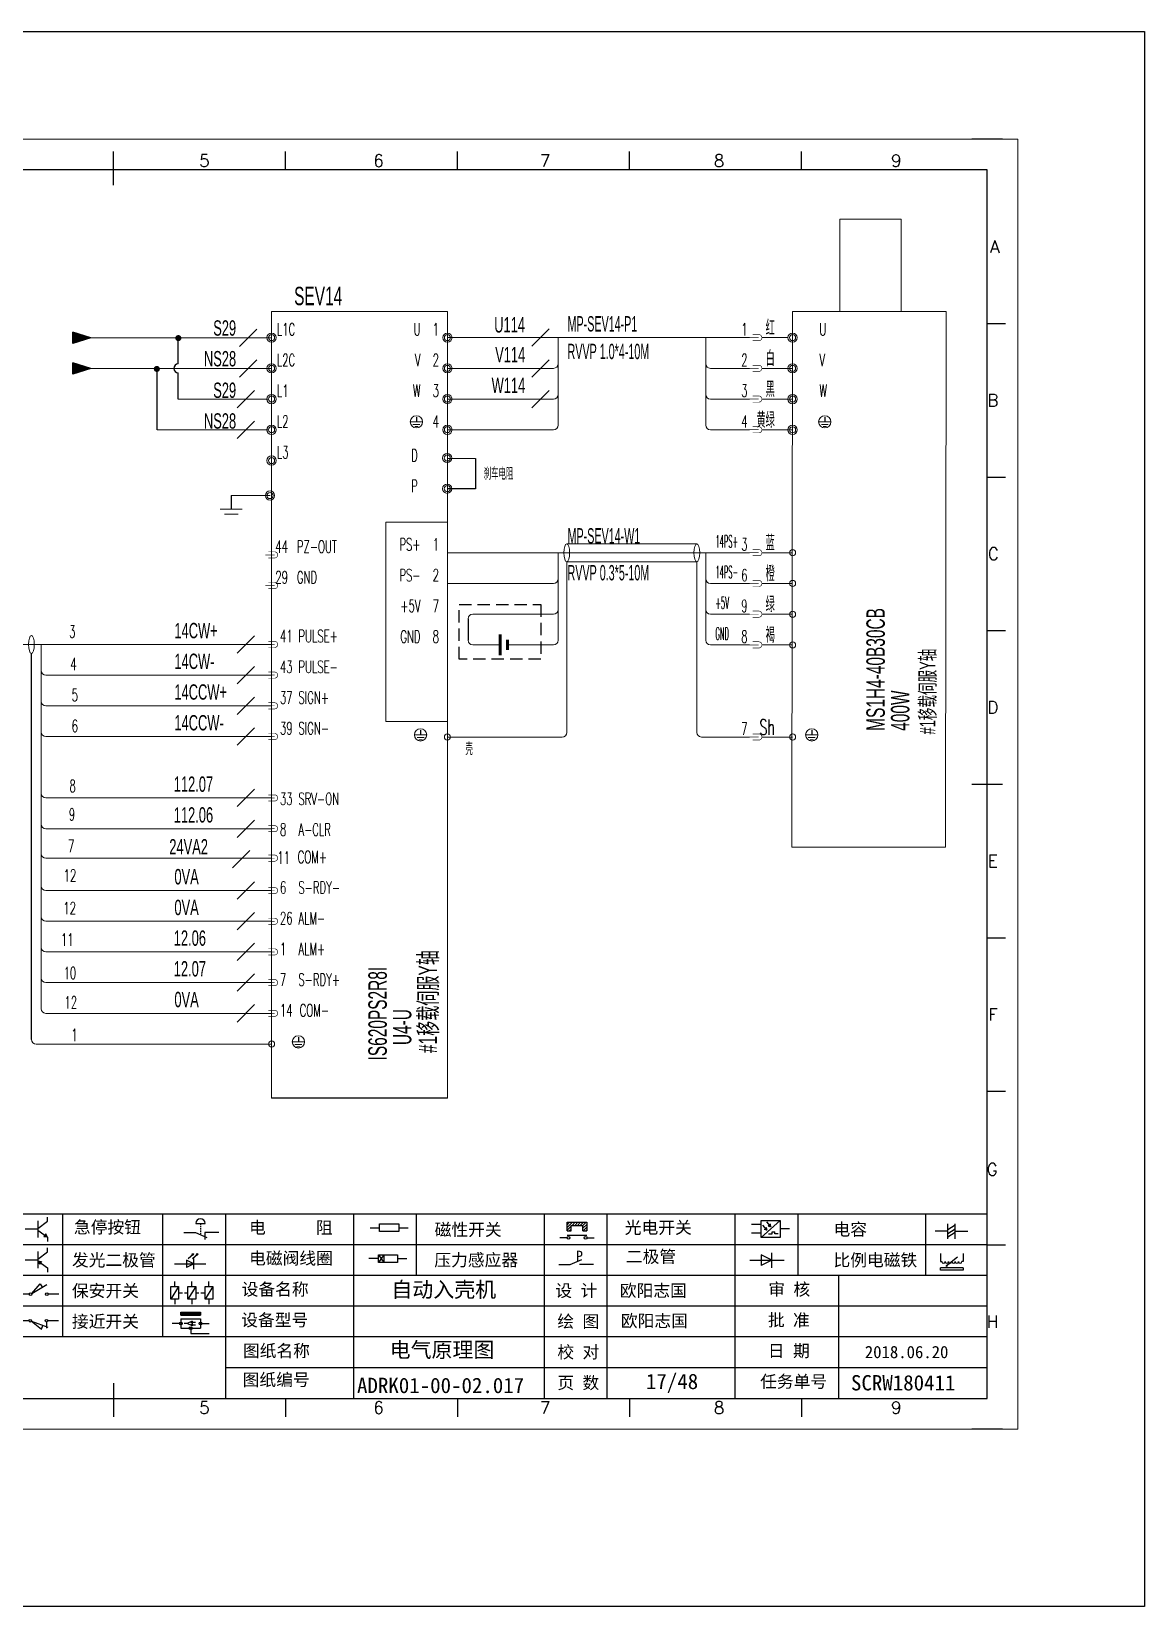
# Model space of a CAD drawing. Header units: millimetres. Extents: x 336 to 12810, y -1577 to 4105.
# Drawn here: x 9997.1 to 10178.3, y -364.4 to -108 of the extents above; entities that cross this region are included whole.
import ezdxf
from ezdxf.enums import TextEntityAlignment as Align

# ---------------------------------------------------------------- set-up
doc = ezdxf.new("R2010")
doc.units = ezdxf.units.MM
doc.linetypes.add('DASHED', pattern=[0.75, 0.5, -0.25])
doc.layers.add('AE_BOR', color=1, linetype='Continuous')
doc.layers.add('Dimension', color=3, linetype='Continuous', lineweight=13)
doc.styles.get("Standard").update_dxf_attribs({"font": ''})
doc.styles.add('WD', font='romans.shx', dxfattribs={"width": 0.8, "bigfont": 'gbcbig.shx'})
doc.styles.add('样式 8', font='arial.ttf', dxfattribs={"width": 0.6, "height": 2.5})
doc.styles.add('汉字', font='')
doc.styles.get('Standard').set_extended_font_data('SimSun')
doc.styles.get('汉字').set_extended_font_data('新宋体')

# ---------------------------------------------------------------- blocks, each defined once
blk = doc.blocks.new('磁性开关')
at = {"linetype": 'ByBlock'}
h = blk.add_hatch(dxfattribs=at)
h.set_pattern_fill('ANSI31', color=256, scale=0.1, style=0)
h.paths.add_polyline_path([(-1910.88, -776.69), (-1910.88, -775.29), (-1907.69, -775.29), (-1907.69, -776.69), (-1908.31, -776.69), (-1908.31, -775.79), (-1910.25, -775.79), (-1910.25, -776.69)])
for p, q in [((-1910.88, -776.69), (-1910.88, -775.29)), ((-1910.88, -775.29), (-1907.69, -775.29)), ((-1910.88, -776.69), (-1910.25, -776.69)), ((-1910.25, -776.69), (-1910.25, -775.79)), ((-1910.25, -775.79), (-1908.31, -775.79)), ((-1908.31, -776.69), (-1908.31, -775.79)), ((-1908.31, -776.69), (-1907.69, -776.69)), ((-1907.69, -775.29), (-1907.69, -776.69)), ((-1910.91, -777.81), (-1912.09, -777.81)), ((-1910.88, -777.39), (-1907.69, -777.39)), ((-1907.66, -777.81), (-1906.48, -777.81))]:
    blk.add_line(p, q, dxfattribs=at)
for centre in [(-1910.68, -777.81), (-1907.88, -777.81)]:
    blk.add_circle(centre, 0.225, dxfattribs=at)
blk = doc.blocks.new('光电开关')
at = {"linetype": 'ByBlock'}
h = blk.add_hatch(dxfattribs=at)
h.set_pattern_fill('ANSI31', color=256, scale=0.01, style=0)
h.set_pattern_definition([(45, (0.172267, 0), (-0.0224506403, 0.0224506403), [])])
h.paths.add_polyline_path([(-1882.44, -776.34), (-1882.5, -775.91), (-1882.68, -776.07)])
h.paths.add_polyline_path([(-1882.86, -776.23), (-1882.44, -776.34), (-1882.68, -776.07)])
h.paths.add_polyline_path([(-1883.05, -776.88), (-1883.11, -776.45), (-1883.29, -776.61)])
h.paths.add_polyline_path([(-1883.47, -776.77), (-1883.05, -776.88), (-1883.29, -776.61)])
for p, q in [((-1884.01, -775.96), (-1885.56, -775.96)), ((-1880.91, -775.3), (-1884.01, -778.05)), ((-1883.75, -776.09), (-1883.05, -776.88)), ((-1883.11, -776.45), (-1883.47, -776.77)), ((-1883.05, -776.88), (-1883.47, -776.77)), ((-1883.14, -775.55), (-1882.44, -776.34)), ((-1883.05, -776.88), (-1883.11, -776.45)), ((-1882.5, -775.91), (-1882.86, -776.23)), ((-1882.44, -776.34), (-1882.86, -776.23)), ((-1882.44, -776.34), (-1882.5, -775.91)), ((-1879.37, -776.67), (-1880.91, -776.67)), ((-1884.01, -777.39), (-1885.56, -777.39)), ((-1882.78, -777.47), (-1882.23, -777.47)), ((-1882.23, -777.47), (-1882.23, -777.14)), ((-1882.23, -777.14), (-1881.78, -777.14)), ((-1881.78, -777.47), (-1881.78, -777.14)), ((-1881.23, -777.47), (-1881.78, -777.47))]:
    blk.add_line(p, q, dxfattribs=at)
blk.add_lwpolyline([(-1884.01, -775.3), (-1880.91, -775.3), (-1880.91, -778.05), (-1884.01, -778.05)], close=True, dxfattribs=at)
blk = doc.blocks.new('电磁阀线圈')
at = {"linetype": 'ByBlock'}
for p, q in [((-1854.61, -796.54), (-1856.17, -796.54)), ((-1854.61, -795.92), (-1853.75, -797.16)), ((-1853.75, -795.92), (-1854.61, -797.16)), ((-1853.75, -795.92), (-1853.75, -797.16)), ((-1851.53, -796.54), (-1849.97, -796.54))]:
    blk.add_line(p, q, dxfattribs=at)
blk.add_lwpolyline([(-1854.61, -795.92), (-1851.53, -795.92), (-1851.53, -797.16), (-1854.61, -797.16)], close=True, dxfattribs=at)
blk = doc.blocks.new('压力感应器')
at = {"linetype": 'ByBlock'}
for p, q in [((-1817.44, -777.73), (-1815.59, -777.73)), ((-1815.59, -777.73), (-1813.71, -776.93)), ((-1811.78, -777.73), (-1814.05, -777.73))]:
    blk.add_line(p, q, dxfattribs=at)
at = {"linetype": 'ByBlock', "insert": (-1814.65, -775.48), "char_height": 1.68, "width": 1.2242, "attachment_point": 1}
blk.add_mtext('{\\fNSimSun|b0|i0|c134|p49;P}', dxfattribs=at)
blk = doc.blocks.new('二极管')
at = {"linetype": 'ByBlock'}
for p, q in [((-1787.52, -776.77), (-1781.92, -776.77)), ((-1783.97, -776.77), (-1785.69, -775.9)), ((-1785.69, -775.9), (-1785.69, -777.65)), ((-1783.97, -776.77), (-1785.69, -777.65)), ((-1783.97, -777.99), (-1783.97, -775.56))]:
    blk.add_line(p, q, dxfattribs=at)
blk = doc.blocks.new('NPN三极管')
at = {"linetype": 'ByBlock'}
for p, q in [((-1785.73, -781.97), (-1787.81, -781.97)), ((-1785.73, -780.61), (-1785.73, -783.32)), ((-1785.73, -781.82), (-1784.15, -780.66)), ((-1784.15, -780.66), (-1784.15, -779.98)), ((-1785.73, -782.11), (-1784.15, -783.27)), ((-1784.41, -782.73), (-1784.74, -783.18)), ((-1784.15, -783.27), (-1784.74, -783.18)), ((-1784.15, -783.27), (-1784.41, -782.73)), ((-1784.15, -783.27), (-1784.15, -783.96))]:
    blk.add_line(p, q, dxfattribs=at)
blk = doc.blocks.new('PNP三极管')
at = {"linetype": 'ByBlock'}
for p, q in [((-1784.9, -786.74), (-1786.98, -786.74)), ((-1784.9, -785.38), (-1784.9, -788.09)), ((-1784.9, -786.59), (-1783.32, -785.43)), ((-1784.9, -786.88), (-1783.32, -788.04)), ((-1784.9, -786.88), (-1784.31, -786.97)), ((-1784.9, -786.88), (-1784.64, -787.42)), ((-1784.31, -786.97), (-1784.64, -787.42)), ((-1783.32, -785.43), (-1783.32, -784.75)), ((-1783.32, -788.04), (-1783.32, -788.73))]:
    blk.add_line(p, q, dxfattribs=at)
blk = doc.blocks.new('常开行程开关')
at = {"linetype": 'ByBlock'}
for p, q in [((-1786.29, -792.3), (-1788.01, -792.3)), ((-1785.89, -792.17), (-1784.52, -790.62)), ((-1785.89, -792.17), (-1783.43, -790.72)), ((-1784.52, -790.62), (-1784.19, -791.17)), ((-1781.48, -792.3), (-1783.21, -792.3))]:
    blk.add_line(p, q, dxfattribs=at)
for centre in [(-1786.07, -792.3), (-1783.42, -792.3)]:
    blk.add_circle(centre, 0.219, dxfattribs=at)
blk = doc.blocks.new('常闭行程开关')
at = {"linetype": 'ByBlock'}
for p, q in [((-1786.34, -796.62), (-1788.07, -796.62)), ((-1785.93, -796.72), (-1783.25, -797.7)), ((-1785.93, -796.72), (-1784.3, -798)), ((-1784.3, -798), (-1784.08, -797.4)), ((-1783.48, -796.84), (-1783.48, -797.85)), ((-1781.54, -796.62), (-1783.26, -796.62))]:
    blk.add_line(p, q, dxfattribs=at)
for centre in [(-1786.12, -796.62), (-1783.48, -796.62)]:
    blk.add_circle(centre, 0.219, dxfattribs=at)
blk = doc.blocks.new('电容')
at = {"linetype": 'ByBlock'}
for p, q in [((-1756.08, -781.77), (-1758.13, -781.77)), ((-1756.08, -782.99), (-1756.08, -780.56)), ((-1754.86, -780.79), (-1756.08, -781.55)), ((-1754.86, -781.44), (-1756.08, -782.2)), ((-1754.86, -781.99), (-1756.08, -782.75)), ((-1754.86, -782.99), (-1754.86, -780.56)), ((-1754.86, -781.77), (-1752.81, -781.77))]:
    blk.add_line(p, q, dxfattribs=at)
blk = doc.blocks.new('发光二极管')
at = {"linetype": 'ByBlock'}
for p, q in [((-1758.01, -786.77), (-1752.89, -786.77)), ((-1754.84, -786.77), (-1756.04, -786.16)), ((-1756.04, -786.16), (-1756.04, -787.39)), ((-1754.84, -786.77), (-1756.04, -787.39)), ((-1755.78, -785.92), (-1754.89, -785.14)), ((-1754.89, -785.14), (-1755.2, -785.22)), ((-1755.2, -785.22), (-1755.01, -785.43)), ((-1755.08, -785.92), (-1754.18, -785.14)), ((-1754.89, -785.14), (-1755.01, -785.43)), ((-1754.84, -787.63), (-1754.84, -785.92)), ((-1754.18, -785.14), (-1754.49, -785.22)), ((-1754.49, -785.22), (-1754.31, -785.43)), ((-1754.18, -785.14), (-1754.31, -785.43))]:
    blk.add_line(p, q, dxfattribs=at)
blk = doc.blocks.new('比例电磁阀')
at = {"linetype": 'ByBlock'}
for p, q in [((-1757.26, -775.38), (-1757.26, -776.71)), ((-1757.26, -776.71), (-1757.05, -776.71)), ((-1754.5, -775.98), (-1756.35, -777.44)), ((-1753.58, -776.71), (-1753.8, -776.71)), ((-1753.58, -775.38), (-1753.58, -776.71)), ((-1753.6, -777.73), (-1757.25, -777.73)), ((-1757.25, -778.13), (-1757.25, -777.73)), ((-1753.6, -778.13), (-1757.25, -778.13)), ((-1756.35, -777.44), (-1756.25, -777.25)), ((-1756.35, -777.44), (-1756.15, -777.38)), ((-1756.15, -777.38), (-1756.25, -777.25)), ((-1753.6, -777.73), (-1753.6, -778.13))]:
    blk.add_line(p, q, dxfattribs=at)
for centre in [(-1756.78, -776.71), (-1756.24, -776.71), (-1755.7, -776.71), (-1755.15, -776.71), (-1754.61, -776.71), (-1754.07, -776.71)]:
    blk.add_arc(centre, 0.271, 180, 0, dxfattribs=at)
blk = doc.blocks.new('保安开关')
at = {"linetype": 'ByBlock'}
for p, q in [((-1757.33, -790.79), (-1758.6, -792.81)), ((-1757.96, -790.79), (-1757.96, -789.97)), ((-1757.33, -791.8), (-1756.72, -791.8)), ((-1756.35, -791.8), (-1755.89, -791.8)), ((-1754.54, -790.79), (-1755.81, -792.81)), ((-1755.17, -790.79), (-1755.17, -789.97)), ((-1754.52, -791.8), (-1754.06, -791.8)), ((-1753.69, -791.8), (-1753.08, -791.8)), ((-1751.75, -790.79), (-1753.02, -792.81)), ((-1752.39, -790.79), (-1752.39, -789.97)), ((-1757.96, -792.81), (-1757.96, -793.62)), ((-1755.17, -792.81), (-1755.17, -793.62)), ((-1752.39, -792.81), (-1752.39, -793.62))]:
    blk.add_line(p, q, dxfattribs=at)
for points in [[(-1758.6, -790.79), (-1757.33, -790.79), (-1757.33, -792.81), (-1758.6, -792.81)], [(-1755.81, -790.79), (-1754.54, -790.79), (-1754.54, -792.81), (-1755.81, -792.81)], [(-1753.02, -790.79), (-1751.75, -790.79), (-1751.75, -792.81), (-1753.02, -792.81)]]:
    blk.add_lwpolyline(points, close=True, dxfattribs=at)
blk = doc.blocks.new('接近开关')
at = {"linetype": 'ByBlock'}
h = blk.add_hatch(dxfattribs=at)
h.set_pattern_fill('ANSI31', color=256, scale=0.01, style=0)
h.set_pattern_definition([(45, (-89.131516, -30.795668), (-0.0224506403, 0.0224506403), [])])
h.paths.add_polyline_path([(-1516.96, -1123.35), (-1516.96, -1122.85), (-1513.76, -1122.85), (-1513.76, -1123.35)])
for p, q in [((-1516.96, -1123.35), (-1516.96, -1122.85)), ((-1516.96, -1122.85), (-1513.76, -1122.85)), ((-1513.76, -1122.85), (-1513.76, -1123.35)), ((-1517.18, -1124.71), (-1518.36, -1124.71)), ((-1516.96, -1123.35), (-1513.76, -1123.35)), ((-1516.96, -1123.95), (-1513.76, -1123.95)), ((-1516.96, -1123.95), (-1516.96, -1125.47)), ((-1516.96, -1125.47), (-1513.76, -1125.47)), ((-1515.91, -1124.71), (-1516.45, -1124.71)), ((-1515.11, -1124.31), (-1515.91, -1124.71)), ((-1515.11, -1125.11), (-1515.91, -1124.71)), ((-1515.33, -1124.53), (-1515.17, -1124.53)), ((-1515.33, -1124.88), (-1515.17, -1124.88)), ((-1515.25, -1124.45), (-1515.25, -1124.61)), ((-1515.11, -1124.31), (-1515.11, -1125.11)), ((-1515.11, -1124.48), (-1514.58, -1124.48)), ((-1515.11, -1124.94), (-1514.58, -1124.94)), ((-1513.76, -1123.95), (-1513.76, -1125.47)), ((-1513.54, -1124.71), (-1512.36, -1124.71)), ((-1515.36, -1125.69), (-1515.36, -1126.36)), ((-1515.36, -1126.36), (-1512.36, -1126.36))]:
    blk.add_line(p, q, dxfattribs=at)
for centre in [(-1516.96, -1124.71), (-1515.36, -1125.47), (-1513.76, -1124.71)]:
    blk.add_circle(centre, 0.225, dxfattribs=at)
blk = doc.blocks.new('电阻')
at = {"linetype": 'ByBlock'}
for p, q in [((-3.09, 0), (-1.57, 0)), ((1.57, 0), (3.09, 0))]:
    blk.add_line(p, q, dxfattribs=at)
blk.add_lwpolyline([(-1.57, 0.63), (1.57, 0.63), (1.57, -0.63), (-1.57, -0.63)], close=True, dxfattribs=at)
blk = doc.blocks.new('急停按钮')
at = {"linetype": 'ByBlock'}
for p, q in [((-1.86, 0), (0, 0)), ((0, 0), (1.88, -0.81)), ((0.06, 1.45), (1.61, 1.45)), ((0.83, 1.45), (0.83, 1.24)), ((0.83, 1.07), (0.83, 0.85)), ((0.83, 0.68), (0.83, 0.47)), ((0.83, 0.29), (0.83, 0.08)), ((3.81, 0), (1.54, 0)), ((1.54, 0), (1.54, -1.15)), ((0.83, -0.09), (0.83, -0.24))]:
    blk.add_line(p, q, dxfattribs=at)
blk.add_arc((0.83, 1.45), 0.774, 0, 180)
blk = doc.blocks.new('电控横A4')
for p, q in [((292, -5), (5, -5)), ((292, -205), (292, -5)), ((10.03, -205), (289.53, -205)), ((130.8, -205), (190.75, -205)), ((190.75, -205), (259.54, -205))]:
    blk.add_line(p, q)
at = {"linetype": 'ByBlock'}
for p, q in [((292, -175), (5, -175)), ((292, -180), (5, -180)), ((292, -185), (5, -185)), ((292, -190), (5, -190)), ((292, -195), (5, -195)), ((292, -200), (168.03, -200))]:
    blk.add_line(p, q, dxfattribs=at)
at = {"color": 0, "lineweight": -2}
for p, q in [((141.48, -175), (141.48, -195)), ((157.79, -175), (157.79, -195)), ((168.03, -175), (168.03, -204.92)), ((188.84, -175), (188.84, -185)), ((199.08, -175), (199.08, -185)), ((219.89, -175), (219.89, -185)), ((230.12, -175), (230.12, -185)), ((250.93, -175), (250.93, -185)), ((261.17, -175), (261.17, -185)), ((281.98, -175), (281.98, -185)), ((188.84, -185), (188.84, -204.92)), ((219.89, -185), (219.89, -205)), ((230.12, -185), (230.12, -205)), ((250.93, -185), (250.93, -205)), ((267.79, -185), (267.79, -205))]:
    blk.add_line(p, q, dxfattribs=at)
at = {"color": 0, "ltscale": 2}
for p, q in [((292, -205), (292, -183.55)), ((259.54, -205), (289.53, -205)), ((259.54, -205), (292, -205))]:
    blk.add_line(p, q, dxfattribs=at)
at = {"layer": 'AE_BOR', "color": 1, "lineweight": 15}
for p, q in [((0, 0), (297, 0)), ((297, 0), (297, -210)), ((297, -210), (0, -210))]:
    blk.add_line(p, q, dxfattribs=at)
at = {"layer": 'AE_BOR'}
for p, q in [((149.78, -5), (149.78, -2)), ((177.78, -5), (177.78, -2)), ((205.78, -5), (205.78, -2)), ((233.78, -5), (233.78, -2)), ((261.78, -5), (261.78, -2)), ((292, -30), (295, -30)), ((292, -55), (295, -55)), ((292, -80), (295, -80)), ((292, -130), (295, -130)), ((292, -155), (295, -155)), ((292, -180), (295, -180)), ((149.78, -205), (149.78, -208)), ((177.78, -205), (177.78, -208)), ((205.78, -205), (205.78, -208)), ((233.78, -205), (233.78, -208)), ((261.78, -205), (261.78, -208))]:
    blk.add_line(p, q, dxfattribs=at)
at = {"layer": 'AE_BOR', "color": 2, "lineweight": 30}
for p, q in [((149.78, -7.5), (149.78, -2.5)), ((289.5, -105), (294.5, -105)), ((149.78, -202.5), (149.78, -207.5)), ((149.78, -205), (149.78, -207.5))]:
    blk.add_line(p, q, dxfattribs=at)
at = {"layer": 'AE_BOR', "lineweight": 30}
for p, q in [((294.53, 0), (289.53, 0)), ((294.53, -210), (289.53, -210))]:
    blk.add_line(p, q, dxfattribs=at)
at = {"linetype": 'ByBlock'}
for name, p in [('NPN三极管', (1923.2, 604.5)), ('磁性开关', (2134.53, 598.96)), ('光电开关', (2139.22, 599.27)), ('电容', (2041.69, 603.98)), ('PNP三极管', (1922.37, 604.27)), ('发光二极管', (1917.72, 603.69)), ('电磁阀线圈', (2047.53, 614.3)), ('压力感应器', (2039.72, 594.52)), ('二极管', (2040.91, 594.27)), ('比例电磁阀', (2041.69, 593.98)), ('常开行程开关', (1922.37, 604.27)), ('保安开关', (1917.72, 603.98)), ('常闭行程开关', (1922.37, 604.27)), ('接近开关', (1677.72, 931.9))]:
    blk.add_blockref(name, p, dxfattribs=at)
for name, p in [('急停按钮', (163.12, -177.98)), ('电阻', (194.66, -177.22))]:
    blk.add_blockref(name, p)
at = {"char_height": 2, "attachment_point": 1, "style": '汉字'}
for s, insert in [('{\\fKaiTi_GB2312|b0|i0|c134|p49;急停按钮}', (143.35, -176.12)), ('{\\fKaiTi_GB2312|b0|i0|c134|p49;电      阻}', (171.86, -176.19)), ('{\\fKaiTi_GB2312|b0|i0|c134|p49;磁性开关}', (202.07, -176.53)), ('{\\fKaiTi_GB2312|b0|i0|c134|p49;光电开关}', (233.02, -176.19)), ('{\\fKaiTi_GB2312|b0|i0|c134|p49;电容}', (267, -176.48)), ('{\\fKaiTi_GB2312|b0|i0|c134|p49;发光二极管}', (143.02, -181.48)), ('{\\fKaiTi_GB2312|b0|i0|c134|p49;电磁阀线圈}', (171.86, -181.19)), ('{\\fKaiTi_GB2312|b0|i0|c134|p49;压力感应器}', (202.02, -181.47)), ('{\\fKaiTi_GB2312|b0|i0|c134|p49;二极管}', (233.2, -180.91)), ('{\\fKaiTi_GB2312|b0|i0|c134|p49;比例电磁铁}', (267, -181.48)), ('{\\fKaiTi_GB2312|b0|i0|c134|p49;保安开关}', (143.02, -186.48)), ('设备名称', (170.65, -186.24)), ('{\\fKaiTi_GB2312|b0|i0|c134|p0;设 计}', (221.72, -186.46)), ('{\\fKaiTi_GB2312|b0|i0|c134|p0;审 核}', (256.39, -186.25)), ('{\\fKaiTi_GB2312|b0|i0|c134|p49;接近开关}', (143.02, -191.48)), ('设备型号', (170.58, -191.24)), ('{\\fKaiTi_GB2312|b0|i0|c134|p0;绘 图}', (222.05, -191.46)), ('{\\fKaiTi_GB2312|b0|i0|c134|p0;批 准}', (256.32, -191.25)), ('图纸名称', (170.86, -196.24)), ('{\\fKaiTi_GB2312|b0|i0|c134|p0;校 对}', (222.05, -196.46)), ('{\\fKaiTi_GB2312|b0|i0|c134|p0;日 期}', (256.32, -196.25)), ('图纸编号', (170.81, -200.96)), ('{\\fKaiTi_GB2312|b0|i0|c134|p0;页 数}', (222.05, -201.46)), ('任务单号', (255.06, -201.25))]:
    blk.add_mtext(s, dxfattribs=dict(at, insert=insert))
at = {"insert": (272.1, -196.45), "char_height": 2, "width": 60.2542, "attachment_point": 1}
blk.add_mtext('{\\fKaiTi_GB2312|b0|i0|c134|p49;2018.06.20}', dxfattribs=at)
at = {"layer": 'AE_BOR', "style": 'WD'}
for s, p in [('5', (164.59, -4.5)), ('6', (192.94, -4.5)), ('7', (220.04, -4.5)), ('8', (248.37, -4.5)), ('9', (277.23, -4.5)), ('5', (164.59, -207.5)), ('6', (192.94, -207.5)), ('7', (220.04, -207.5)), ('8', (248.37, -207.5)), ('9', (277.23, -207.5))]:
    blk.add_text(s, height=2, dxfattribs=at).set_placement(p, align=Align.CENTER)
for s, p in [('A', (294.03, -17.5)), ('B', (293.84, -42.5)), ('C', (293.93, -67.5)), ('D', (293.84, -92.5)), ('E', (293.74, -117.5)), ('F', (293.74, -142.5)), ('F', (293.74, -142.5)), ('G', (293.74, -167.72)), ('H', (293.84, -192.5))]:
    blk.add_text(s, height=2, dxfattribs=at).set_placement(p, align=Align.MIDDLE_RIGHT)

msp = doc.modelspace()

# ---------------------------------------------------------------- hatches: boundary and pattern name
for points in [[(10003.872, -158.756), (10003.872, -156.886), (10006.791, -157.821)], [(10003.872, -163.756), (10003.872, -161.886), (10006.791, -162.821)]]:
    msp.add_hatch(color=256).paths.add_polyline_path(points)
at = {"lineweight": -2}
h = msp.add_hatch(color=0, dxfattribs=at)
edge = h.paths.add_edge_path()
edge.add_arc((10021.047, -157.877), 0.5, 0, 360)
h = msp.add_hatch(color=0, dxfattribs=at)
edge = h.paths.add_edge_path()
edge.add_arc((10017.542, -162.901), 0.5, 0, 360)

# ---------------------------------------------------------------- linework, layer by layer
for p, q in [((10006.791, -157.821), (10003.872, -156.886)), ((10003.872, -158.756), (10003.872, -156.886)), ((10006.791, -157.821), (10003.872, -158.756)), ((10021.042, -162.085), (10021.042, -157.821)), ((10006.791, -162.821), (10003.872, -161.886)), ((10003.872, -163.756), (10003.872, -161.886)), ((10006.791, -162.821), (10003.872, -163.756)), ((10017.625, -172.808), (10017.625, -162.821)), ((10021.042, -167.808), (10021.042, -163.557)), ((10059.797, -170.723), (10059.797, -171.513)), ((10126.287, -170.723), (10126.287, -171.513)), ((10064.85, -177.401), (10069.435, -177.471)), ((10069.435, -177.471), (10069.435, -182.401)), ((10029.665, -183.513), (10029.665, -185.694)), ((10069.435, -182.401), (10064.85, -182.401)), ((10068.228, -203.57), (10068.228, -207.07)), ((9997.163, -272.062), (9997.163, -209.205)), ((10060.482, -221.688), (10060.482, -222.478)), ((10124.163, -221.688), (10124.163, -222.478)), ((10040.59, -271.672), (10040.59, -272.462)), ((10064.85, -281.609), (10036.222, -281.609))]:
    msp.add_line(p, q)
at = {"lineweight": 0}
for p, q in [((10036.09, -157.821), (10006.791, -157.821)), ((10064.85, -157.804), (10114.047, -157.804)), ((10082.865, -172.054), (10082.865, -157.804)), ((10106.914, -172.054), (10106.914, -157.804)), ((10116.047, -157.804), (10120.289, -157.804)), ((10036.09, -162.821), (10006.791, -162.821)), ((10064.85, -162.804), (10082.115, -162.804)), ((10114.047, -162.804), (10107.664, -162.804)), ((10121.039, -162.804), (10116.047, -162.804)), ((10035.722, -167.808), (10021.042, -167.808)), ((10064.85, -167.804), (10082.115, -167.804)), ((10114.047, -167.804), (10107.664, -167.804)), ((10121.039, -167.808), (10116.047, -167.808)), ((10058.903, -171.52), (10060.691, -171.52)), ((10125.393, -171.52), (10127.181, -171.52)), ((10035.722, -172.808), (10017.625, -172.808)), ((10059.235, -171.948), (10060.359, -171.948)), ((10059.52, -172.295), (10060.094, -172.295)), ((10064.85, -172.804), (10082.115, -172.804)), ((10114.047, -172.804), (10107.664, -172.804)), ((10121.039, -172.812), (10116.047, -172.812)), ((10125.725, -171.948), (10126.849, -171.948)), ((10126.011, -172.295), (10126.584, -172.295)), ((10035.972, -183.513), (10029.665, -183.513)), ((10027.876, -185.708), (10031.453, -185.708)), ((10028.541, -186.566), (10030.789, -186.566)), ((10084.294, -191.356), (10105.456, -191.355)), ((10114.047, -192.82), (10064.85, -192.82)), ((10082.865, -207.07), (10082.865, -192.82)), ((10084.274, -194.285), (10084.274, -222.078)), ((10084.274, -194.285), (10105.456, -194.285)), ((10105.456, -194.285), (10105.456, -222.07)), ((10106.914, -207.07), (10106.914, -192.82)), ((10121.039, -192.824), (10116.047, -192.824)), ((10064.85, -197.82), (10082.115, -197.82)), ((10114.047, -197.82), (10107.664, -197.82)), ((10121.039, -197.828), (10116.047, -197.828)), ((10068.978, -202.82), (10082.115, -202.82)), ((10114.047, -202.82), (10107.664, -202.82)), ((10121.039, -202.828), (10116.047, -202.828)), ((9998.707, -267.058), (9998.707, -207.745)), ((10073.455, -207.82), (10068.978, -207.82)), ((10074.651, -207.82), (10082.115, -207.82)), ((10114.047, -207.82), (10107.664, -207.82)), ((10121.039, -207.828), (10116.047, -207.828)), ((10059.588, -222.485), (10061.376, -222.485)), ((10059.92, -222.914), (10061.044, -222.914)), ((10064.85, -222.828), (10083.524, -222.828)), ((10114.047, -222.82), (10106.206, -222.82)), ((10121.039, -222.828), (10116.047, -222.828)), ((10123.269, -222.485), (10125.058, -222.485)), ((10123.601, -222.914), (10124.726, -222.914)), ((10060.205, -223.26), (10060.779, -223.26)), ((10123.887, -223.26), (10124.46, -223.26)), ((10036.222, -247.812), (9999.477, -247.812)), ((10036.222, -252.816), (9999.477, -252.816)), ((10036.222, -257.804), (9999.477, -257.804)), ((10036.222, -262.808), (9999.477, -262.808)), ((10036.222, -267.808), (9999.457, -267.808)), ((10036.222, -272.812), (9997.913, -272.812)), ((10041.484, -272.469), (10039.696, -272.469)), ((10041.152, -272.898), (10040.028, -272.898)), ((10040.866, -273.244), (10040.293, -273.244))]:
    msp.add_line(p, q, dxfattribs=at)
at = {"color": 3, "lineweight": 0}
for p, q in [((10036.222, -207.745), (9978.851, -207.745)), ((10036.222, -212.745), (9999.477, -212.745)), ((10036.222, -217.745), (9999.477, -217.745)), ((9999.477, -222.745), (10036.222, -222.745)), ((9999.477, -232.745), (10036.222, -232.745)), ((9999.477, -237.749), (10036.222, -237.749)), ((9999.477, -242.544), (10036.222, -242.544))]:
    msp.add_line(p, q, dxfattribs=at)
at = {"color": 1}
msp.add_lwpolyline([(8713.982, -107.963), (10178.33, -107.963), (10178.33, -364.374), (8713.982, -364.374)], close=True, dxfattribs=at)
at = {"lineweight": 0}
for points in [[(10128.72, -138.521), (10138.72, -138.521), (10138.72, -153.521), (10128.72, -153.521)], [(10121.039, -153.521), (10146.039, -153.521), (10145.922, -240.772), (10120.922, -240.772)], [(10064.85, -187.82), (10054.85, -187.82), (10054.85, -220.32), (10064.85, -220.32)]]:
    msp.add_lwpolyline(points, close=True, dxfattribs=at)
msp.add_lwpolyline([(10036.222, -281.609), (10036.222, -153.521), (10064.85, -153.521), (10064.85, -281.609)], dxfattribs=at)
at = {"color": 3, "lineweight": 0, "const_width": 0.1, "flags": 128}
for points in [[(10115.547, -157.804), (10114.047, -157.804)], [(10115.547, -162.804), (10114.047, -162.804)], [(10115.547, -167.804), (10114.047, -167.804)], [(10115.547, -172.804), (10114.047, -172.804)], [(10036.722, -193.17), (10035.222, -193.17)], [(10115.547, -192.82), (10114.047, -192.82)], [(10036.722, -198.17), (10035.222, -198.17)], [(10115.547, -197.82), (10114.047, -197.82)], [(10115.547, -202.82), (10114.047, -202.82)], [(10036.722, -207.745), (10035.222, -207.745)], [(10115.547, -207.82), (10114.047, -207.82)], [(10036.722, -212.745), (10035.222, -212.745)], [(10036.722, -217.745), (10035.222, -217.745)], [(10036.722, -222.745), (10035.222, -222.745)], [(10115.547, -222.82), (10114.047, -222.82)], [(10036.722, -232.745), (10035.222, -232.745)], [(10036.722, -237.749), (10035.222, -237.749)], [(10036.722, -242.544), (10035.222, -242.544)], [(10036.722, -247.812), (10035.222, -247.812)], [(10036.722, -252.816), (10035.222, -252.816)], [(10036.722, -257.804), (10035.222, -257.804)], [(10036.722, -262.808), (10035.222, -262.808)], [(10036.722, -267.808), (10035.222, -267.808)]]:
    msp.add_lwpolyline(points, dxfattribs=at)
for points in [[(10114.547, -157.304), (10115.547, -157.304, -1), (10115.547, -158.304), (10114.547, -158.304)], [(10114.547, -162.304), (10115.547, -162.304, -1), (10115.547, -163.304), (10114.547, -163.304)], [(10114.547, -167.304), (10115.547, -167.304, -1), (10115.547, -168.304), (10114.547, -168.304)], [(10114.547, -172.304), (10115.547, -172.304, -1), (10115.547, -173.304), (10114.547, -173.304)], [(10114.547, -192.32), (10115.547, -192.32, -1), (10115.547, -193.32), (10114.547, -193.32)], [(10035.722, -192.67), (10036.722, -192.67, -1), (10036.722, -193.67), (10035.722, -193.67)], [(10114.547, -197.32), (10115.547, -197.32, -1), (10115.547, -198.32), (10114.547, -198.32)], [(10035.722, -197.67), (10036.722, -197.67, -1), (10036.722, -198.67), (10035.722, -198.67)], [(10114.547, -202.32), (10115.547, -202.32, -1), (10115.547, -203.32), (10114.547, -203.32)], [(10035.722, -207.245), (10036.722, -207.245, -1), (10036.722, -208.245), (10035.722, -208.245)], [(10114.547, -207.32), (10115.547, -207.32, -1), (10115.547, -208.32), (10114.547, -208.32)], [(10035.722, -212.245), (10036.722, -212.245, -1), (10036.722, -213.245), (10035.722, -213.245)], [(10035.722, -217.245), (10036.722, -217.245, -1), (10036.722, -218.245), (10035.722, -218.245)], [(10035.722, -222.245), (10036.722, -222.245, -1), (10036.722, -223.245), (10035.722, -223.245)], [(10114.547, -222.32), (10115.547, -222.32, -1), (10115.547, -223.32), (10114.547, -223.32)], [(10035.722, -232.245), (10036.722, -232.245, -1), (10036.722, -233.245), (10035.722, -233.245)], [(10035.722, -237.249), (10036.722, -237.249, -1), (10036.722, -238.249), (10035.722, -238.249)], [(10035.722, -242.044), (10036.722, -242.044, -1), (10036.722, -243.044), (10035.722, -243.044)], [(10035.722, -247.312), (10036.722, -247.312, -1), (10036.722, -248.312), (10035.722, -248.312)], [(10035.722, -252.316), (10036.722, -252.316, -1), (10036.722, -253.316), (10035.722, -253.316)], [(10035.722, -257.304), (10036.722, -257.304, -1), (10036.722, -258.304), (10035.722, -258.304)], [(10035.722, -262.308), (10036.722, -262.308, -1), (10036.722, -263.308), (10035.722, -263.308)], [(10035.722, -267.308), (10036.722, -267.308, -1), (10036.722, -268.308), (10035.722, -268.308)]]:
    msp.add_lwpolyline(points, format="xyb", dxfattribs=at)
at = {"color": 6, "linetype": 'DASHED', "ltscale": 4}
msp.add_lwpolyline([(10066.768, -201.258), (10080.054, -201.258), (10080.054, -210.157), (10066.768, -210.157)], close=True, dxfattribs=at)
at = {"color": 3}
for points in [[(10073.455, -206.122, 0.5, 0.5, 0), (10073.455, -209.518, 2, 2, 0)], [(10074.651, -206.971, 0.5, 0.5, 0), (10074.651, -208.669, 2, 2, 0)]]:
    msp.add_lwpolyline(points, format="xyseb", dxfattribs=at)
at = {"lineweight": 0}
for centre, radius in [((10036.222, -157.804), 0.75), ((10036.222, -157.804), 0.5), ((10064.85, -157.804), 0.75), ((10064.85, -157.804), 0.5), ((10121.039, -157.804), 0.75), ((10121.039, -157.804), 0.5), ((10036.222, -162.804), 0.75), ((10036.222, -162.804), 0.5), ((10064.85, -162.804), 0.75), ((10064.85, -162.804), 0.5), ((10121.039, -162.804), 0.75), ((10121.039, -162.804), 0.5), ((10036.222, -167.808), 0.75), ((10036.222, -167.808), 0.5), ((10064.85, -167.804), 0.75), ((10064.85, -167.804), 0.5), ((10121.039, -167.808), 0.75), ((10121.039, -167.808), 0.5), ((10059.797, -171.513), 1), ((10126.287, -171.513), 1), ((10036.222, -172.808), 0.75), ((10036.222, -172.808), 0.5), ((10064.85, -172.804), 0.75), ((10064.85, -172.804), 0.5), ((10121.039, -172.812), 0.75), ((10121.039, -172.812), 0.5), ((10064.816, -177.401), 0.75), ((10064.816, -177.401), 0.5), ((10036.222, -177.812), 0.75), ((10036.222, -177.812), 0.5), ((10064.816, -182.401), 0.75), ((10064.816, -182.401), 0.5), ((10035.972, -183.513), 0.75), ((10035.972, -183.513), 0.5), ((10121.039, -192.824), 0.5), ((10121.039, -197.828), 0.5), ((10121.039, -202.828), 0.5), ((10121.039, -207.828), 0.5), ((10060.482, -222.478), 1), ((10064.85, -222.828), 0.5), ((10121.039, -222.828), 0.5), ((10124.163, -222.478), 1), ((10040.59, -272.462), 1), ((10036.222, -272.812), 0.5)]:
    msp.add_circle(centre, radius, dxfattribs=at)
msp.add_arc((10021.042, -162.821), 0.736, 90, 270)
for centre, start, end in [((10082.115, -162.054), 270, 0), ((10107.664, -162.054), 180, 270), ((10082.115, -167.054), 270, 0), ((10107.664, -167.054), 180, 270), ((10082.115, -172.054), 270, 0), ((10107.664, -172.054), 180, 270), ((10082.115, -197.07), 270, 0), ((10107.664, -197.07), 180, 270), ((10082.115, -202.07), 270, 0), ((10107.664, -202.07), 180, 270), ((10068.978, -203.57), 90, 180), ((10068.978, -207.07), 180, 270), ((10082.115, -207.07), 270, 0), ((10107.664, -207.07), 180, 270), ((10083.524, -222.078), 270, 0), ((10106.206, -222.07), 180, 270), ((9999.457, -267.058), 180, 270), ((9997.913, -272.062), 180, 270)]:
    msp.add_arc(centre, 0.75, start, end, dxfattribs=at)
at = {"color": 3, "lineweight": 0}
for centre in [(9999.477, -211.995), (9999.477, -216.995), (9999.477, -221.995), (9999.477, -231.995), (9999.477, -236.999), (9999.477, -241.794), (9999.477, -247.062), (9999.477, -252.066), (9999.477, -257.054), (9999.477, -262.058)]:
    msp.add_arc(centre, 0.75, 180, 270, dxfattribs=at)
at = {"lineweight": 0}
msp.add_ellipse((10084.274, -192.82), major_axis=(0, 1.465), ratio=0.3169375, dxfattribs=at)
at = {"lineweight": 0, "extrusion": (0, 0, -1)}
for centre in [(10105.456, -192.82), (9997.123, -207.745)]:
    msp.add_ellipse(centre, major_axis=(0, 1.465), ratio=0.3169375, dxfattribs=at)
at = {"layer": 'Dimension', "lineweight": 0}
for p, q in [((10030.983, -159.235), (10033.811, -156.407)), ((10078.59, -159.218), (10081.418, -156.39)), ((10030.983, -164.235), (10033.811, -161.407)), ((10078.59, -164.218), (10081.418, -161.39)), ((10030.615, -169.222), (10033.443, -166.394)), ((10078.59, -169.218), (10081.418, -166.39)), ((10030.615, -174.222), (10033.443, -171.394)), ((10030.615, -209.159), (10033.443, -206.33)), ((10030.615, -214.159), (10033.443, -211.33)), ((10030.615, -219.159), (10033.443, -216.33)), ((10030.615, -224.159), (10033.443, -221.33)), ((10030.615, -234.159), (10033.443, -231.33)), ((10030.615, -239.163), (10033.443, -236.334)), ((10029.844, -244.101), (10032.672, -241.273)), ((10030.615, -249.226), (10033.443, -246.398)), ((10030.615, -254.23), (10033.443, -251.402)), ((10030.615, -259.218), (10033.443, -256.39)), ((10030.615, -264.222), (10033.443, -261.394)), ((10030.615, -269.222), (10033.443, -266.394))]:
    msp.add_line(p, q, dxfattribs=at)

# ---------------------------------------------------------------- block references
msp.add_blockref('电控横A4', (9860.701, -125.494))

# ---------------------------------------------------------------- texts
at = {"lineweight": 0, "style": 'WD', "width": 0.6}
for s, p in [('L1C', (10037.09, -157.454)), ('1', (10112.685, -157.446)), ('U', (10125.407, -157.454)), ('L2C', (10037.09, -162.454)), ('2', (10112.685, -162.446)), ('V', (10125.407, -162.454)), ('L1', (10037.09, -167.458)), ('3', (10112.685, -167.45)), ('W', (10125.407, -167.458)), ('L2', (10037.09, -172.458)), ('4', (10112.685, -172.454)), ('L3', (10037.09, -177.462)), ('刹车电阻', (10070.77, -180.95)), ('44', (10036.84, -192.82)), ('PZ-OUT', (10040.34, -192.82)), ('3', (10112.685, -192.466)), ('29', (10036.84, -197.82)), ('GND', (10040.34, -197.82)), ('6', (10112.685, -197.47)), ('9', (10112.685, -202.47)), ('41', (10037.59, -207.395)), ('PULSE+', (10040.59, -207.395)), ('8', (10112.685, -207.47)), ('43', (10037.59, -212.395)), ('PULSE-', (10040.59, -212.395)), ('37', (10037.59, -217.395)), ('SIGN+', (10040.59, -217.395)), ('39', (10037.59, -222.395)), ('SIGN-', (10040.59, -222.395)), ('7', (10112.685, -222.47)), ('33', (10037.59, -233.883)), ('SRV-ON ', (10040.59, -233.883)), ('8', (10037.59, -238.887)), ('A-CLR ', (10040.59, -238.887)), ('11', (10037.184, -243.47)), ('COM+', (10040.479, -243.361)), ('6', (10037.59, -248.318)), ('S-RDY-', (10040.59, -248.318)), ('26', (10037.59, -253.322)), ('ALM- ', (10040.59, -253.322)), ('1', (10037.59, -258.31)), ('ALM+', (10040.59, -258.31)), ('7', (10037.59, -263.314)), ('S-RDY+', (10040.59, -263.314)), ('14', (10037.59, -268.314)), ('COM-', (10040.802, -268.314))]:
    msp.add_text(s, height=2, dxfattribs=at).set_placement(p)
for s, height, p in [('U', 2, (10060.482, -157.454)), ('1', 2, (10063.482, -157.446)), ('红', 2.5, (10118.151, -157.454)), ('V', 2, (10060.482, -162.454)), ('2', 2, (10063.482, -162.446)), ('白', 2.5, (10118.151, -162.454)), ('W', 2, (10060.482, -167.454)), ('3', 2, (10063.482, -167.45)), ('黑', 2.5, (10118.151, -167.458)), ('4', 2, (10063.482, -172.454)), ('黄绿', 2.5, (10118.151, -172.458)), ('D', 2, (10060.041, -177.961)), ('P', 2, (10060.041, -182.961)), ('3', 2, (10004.303, -206.686)), ('4', 2, (10004.495, -211.944)), ('5', 2, (10004.72, -216.977)), ('6', 2, (10004.72, -222.011)), ('Sh', 2.5, (10118.151, -222.474)), ('8', 2, (10004.347, -231.785)), ('9', 2, (10004.248, -236.423)), ('7', 2, (10004.109, -241.547)), ('12', 2, (10004.439, -246.366)), ('12', 2, (10004.382, -251.683)), ('11', 2, (10003.985, -256.809)), ('10', 2, (10004.418, -262.25)), ('12', 2, (10004.574, -267.011)), ('1', 2, (10004.639, -272.325))]:
    msp.add_text(s, height=height, dxfattribs=at).set_placement(p, align=Align.RIGHT)
at = {"color": 6, "lineweight": 0, "style": 'WD', "width": 0.6}
for s, height, p in [('蓝', 2.5, (10118.151, -192.474)), ('PS+', 2, (10060.482, -192.47)), ('1', 2, (10063.482, -192.47)), ('橙', 2.5, (10118.151, -197.474)), ('PS-', 2, (10060.482, -197.47)), ('2', 2, (10063.482, -197.47)), ('绿', 2.5, (10118.151, -202.474)), ('+5V', 2, (10060.482, -202.47)), ('7', 2, (10063.482, -202.47)), ('褐', 2.5, (10118.151, -207.474)), ('GND', 2, (10060.482, -207.474)), ('8', 2, (10063.482, -207.474)), ('壳', 2, (10068.985, -225.756))]:
    msp.add_text(s, height=height, dxfattribs=at).set_placement(p, align=Align.RIGHT)
at = {"color": 6, "lineweight": 0}
for s, height, style, width, p in [('14PS+', 2, 'WD', 0.4, (10108.483, -191.974)), ('14PS-', 2, 'WD', 0.4, (10108.483, -196.974)), ('+5V', 2, 'WD', 0.4, (10108.483, -201.974)), ('GND', 2, 'WD', 0.4, (10108.483, -206.974)), ('112.07', 2.5, '样式 8', 0.6, (10020.304, -231.745)), ('112.06', 2.5, '样式 8', 0.6, (10020.304, -236.749))]:
    msp.add_text(s, height=height, dxfattribs=dict(at, style=style, width=width)).set_placement(p)
msp.add_text('17/48', height=2.5).set_placement((10097.169, -328.982))
at = {"attachment_point": 1}
for s, width, insert, char_height in [('自动入壳机', 22.80454, (10055.73, -311.521), 2.5), ('欧阳志国', 22.80454, (10092.912, -311.942), 2), ('欧阳志国', 22.80454, (10093.084, -316.858), 2), ('电气原理图', 22.80454, (10055.445, -321.33), 2.5), ('ADRK01-00-02.017', 32.99572, (10050.135, -327.131), 2.5), ('SCRW180411', 32.99572, (10130.546, -326.7), 2.5)]:
    msp.add_mtext_dynamic_manual_height_columns(s, width=width, gutter_width=12.5, heights=[0], dxfattribs=dict(at, insert=insert, char_height=char_height))
at = {"layer": 'Dimension', "lineweight": 0, "style": '样式 8', "width": 0.6}
for s, height, p in [('SEV14', 3, (10039.896, -152.521)), ('24VA2', 2.5, (10019.578, -241.939))]:
    msp.add_text(s, height=height, dxfattribs=at).set_placement(p)
for s, p in [('S29', (10030.456, -157.482)), ('U114', (10077.478, -156.965)), ('NS28', (10030.456, -162.482)), ('V114', (10077.519, -161.804)), ('S29', (10030.456, -167.618)), ('W114', (10077.519, -166.804)), ('NS28', (10030.456, -172.618))]:
    msp.add_text(s, height=2.5, dxfattribs=at).set_placement(p, align=Align.RIGHT)
at = {"layer": 'Dimension', "color": 3, "lineweight": 0, "style": '样式 8'}
for s, width, p in [('MP-SEV14-P1', 0.5, (10084.41, -156.804)), ('MP-SEV14-W1', 0.5, (10084.41, -191.32)), ('0VA', 0.6, (10020.41, -246.812)), ('0VA', 0.6, (10020.41, -251.816)), ('0VA', 0.6, (10020.41, -266.808))]:
    msp.add_text(s, height=2.5, dxfattribs=dict(at, width=width)).set_placement(p)
at = {"layer": 'Dimension', "color": 1, "lineweight": 0, "style": '样式 8', "width": 0.5}
for s, p in [('RVVP 1.0*4-10M', (10084.41, -158.804)), ('RVVP 0.3*5-10M', (10084.41, -194.82))]:
    msp.add_text(s, height=2.5, dxfattribs=at).set_placement(p, align=Align.TOP_LEFT)
at = {"layer": 'Dimension', "color": 6, "lineweight": 0, "style": '样式 8', "width": 0.6}
for s, p in [('MS1H4-40B30CB', (10136.056, -221.813)), ('IS620PS2R8I', (10054.984, -275.475))]:
    msp.add_text(s, height=3, rotation=90, dxfattribs=at).set_placement(p)
for s, p in [('14CW+', (10020.41, -206.745)), ('14CW-', (10020.41, -211.745)), ('14CCW+', (10020.41, -216.745)), ('14CCW-', (10020.41, -221.745)), ('12.06', (10020.304, -256.804)), ('12.07', (10020.304, -261.808))]:
    msp.add_text(s, height=2.5, dxfattribs=at).set_placement(p)
at = {"layer": 'Dimension', "color": 3, "lineweight": 0, "style": '样式 8', "width": 0.6}
msp.add_text('#1移载伺服Y轴', height=2.5, rotation=90, dxfattribs=at).set_placement((10144.253, -222.405))
at = {"layer": 'Dimension', "lineweight": 0, "style": '样式 8', "width": 0.6}
for s, p in [('400W', (10140.056, -221.813)), ('#1移载伺服Y轴', (10063.181, -274.267)), ('U4-U', (10058.984, -272.975))]:
    msp.add_text(s, height=3, rotation=90, dxfattribs=at).set_placement(p)

doc.saveas('drawing.dxf')
